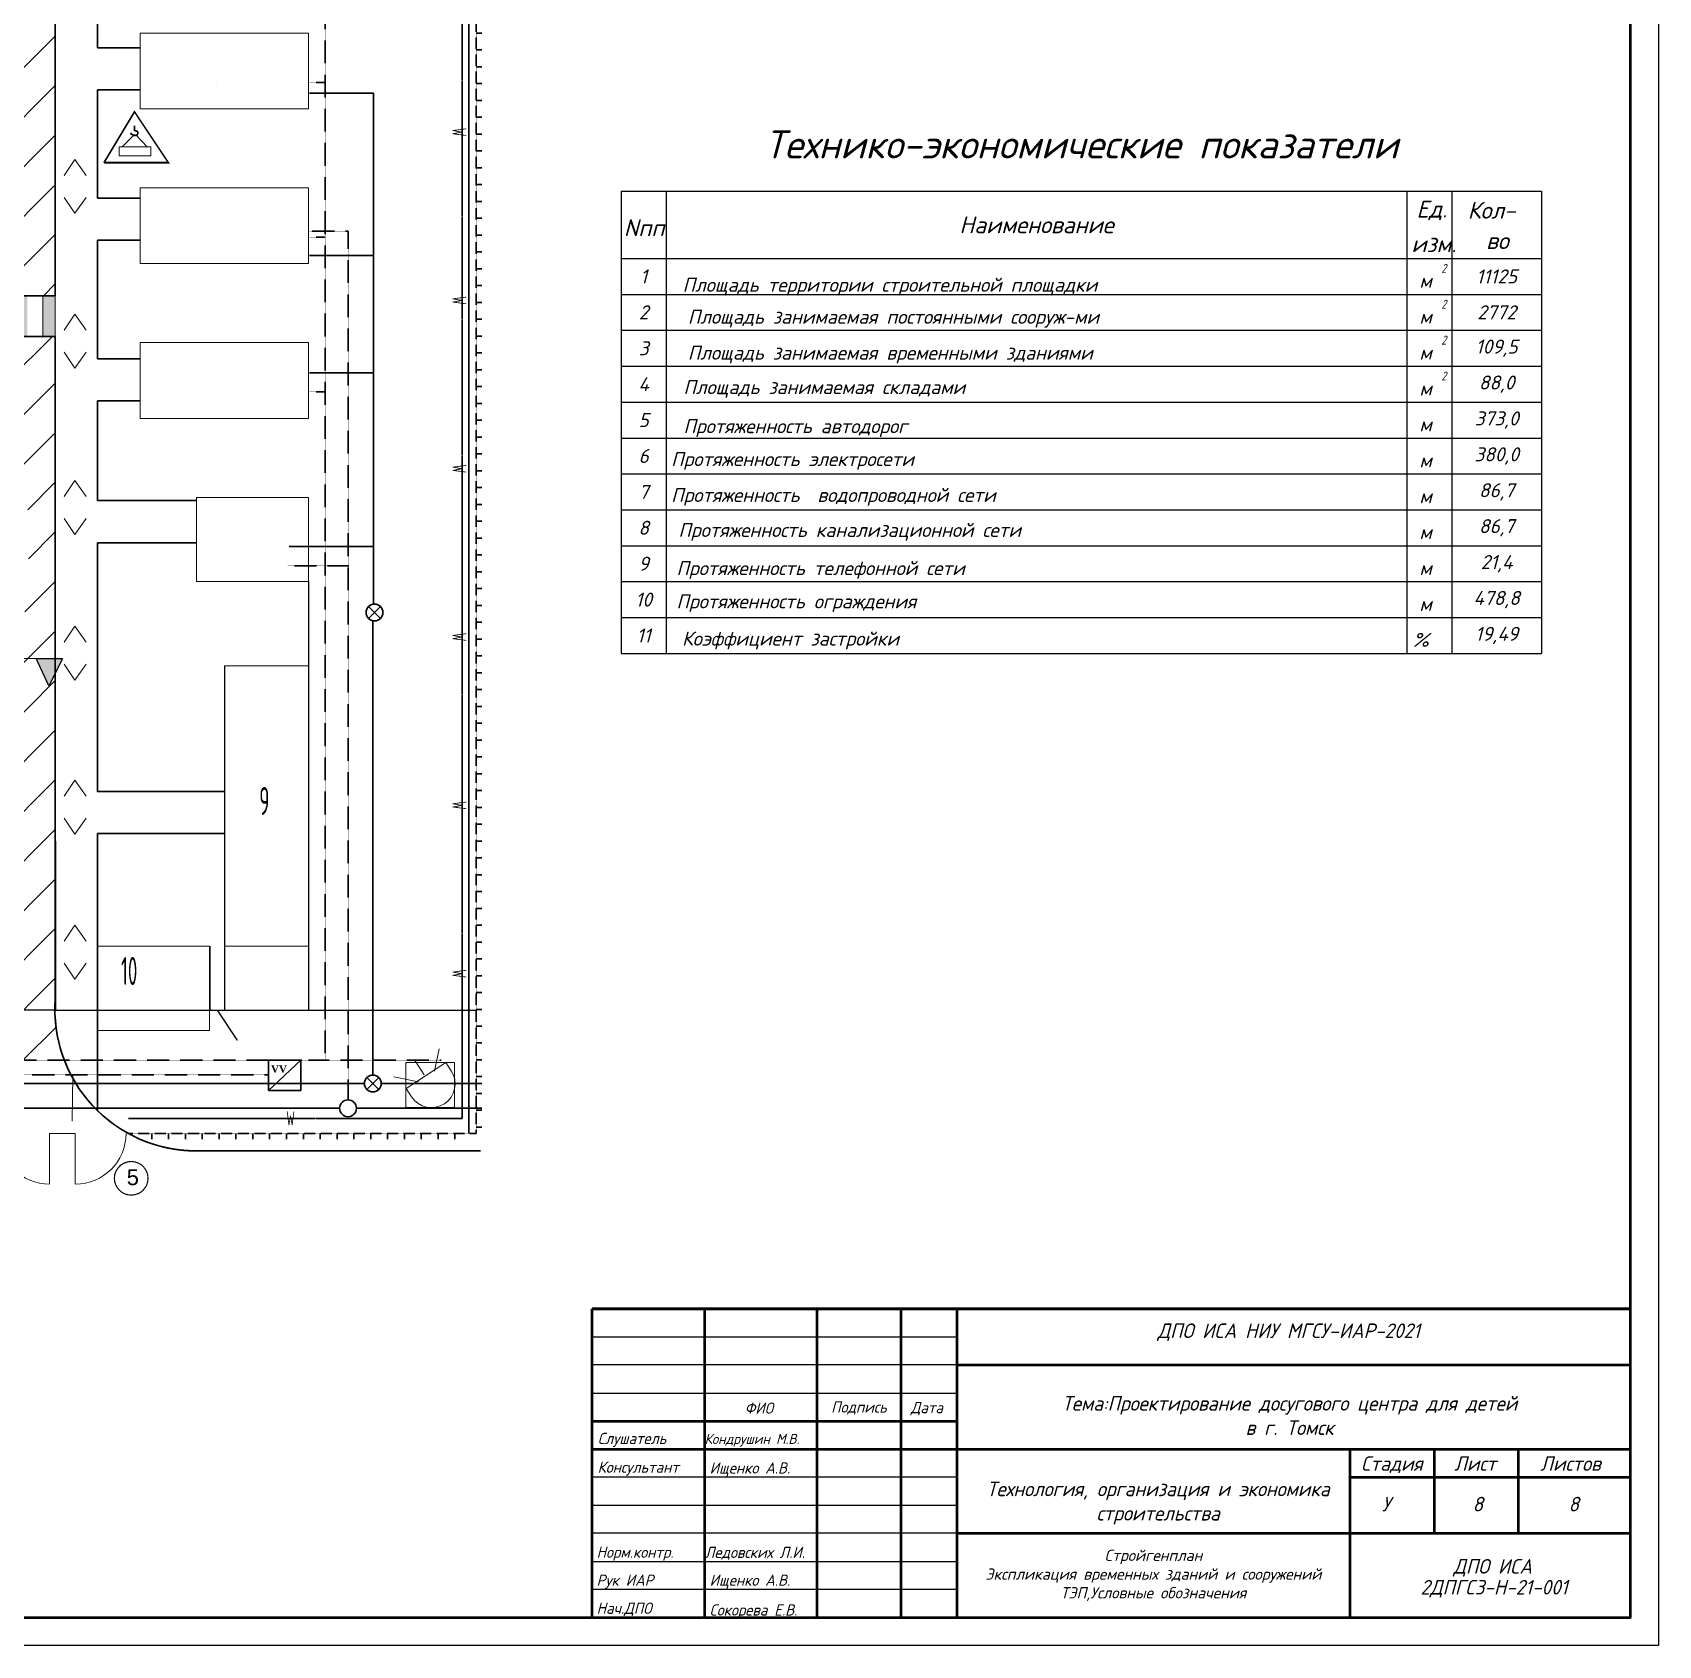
# Model space of a CAD drawing. Header units: millimetres. Extents: x -152693 to 518302, y -31658 to 793547.
# Drawn here: x 299728 to 328701, y 55204 to 83954 of the extents above; entities that cross this region are included whole.
import ezdxf

# ---------------------------------------------------------------- set-up
doc = ezdxf.new("R2010")
doc.units = ezdxf.units.MM
for name, pattern in [('ACAD_ISO02W100', [15, 12, -3]), ('K5LT_BASIC', [0]), ('K5LT_CHAIN_LINE_WITH_2_POINTS', [12, 4, -2, 1, -2, 1, -2]), ('K5LT_DASHED', [6, 4, -2]), ('K5LT_DASHED_REINFORCED', [6, 4, -2]), ('K5LT_REINFORCED', [0]), ('K5LT_THIN', [0]), ('PS-HIDDEN1', [4, 3, -1])]:
    doc.linetypes.add(name, pattern=pattern)
doc.layers.get('Defpoints').update_dxf_attribs({"color": 2})
for name, color, linetype, lineweight in [('0.25', 4, 'Continuous', 25), ('Несущие линии', 1, 'Continuous', 50), ('Текстовый', 245, 'Continuous', 20)]:
    doc.layers.add(name, color=color, linetype=linetype, lineweight=lineweight)
for name, color, linetype in [('1WALLB', 212, 'Continuous'), ('alseko', 30, 'Continuous'), ('PDF _0', 7, 'Continuous'), ('PDF _Прожектора', 7, 'Continuous'), ('PDF _Текст', 7, 'Continuous'), ('Системный слой', 7, 'Continuous')]:
    doc.layers.add(name, color=color, linetype=linetype)
doc.layers.add('PDF _ОС забор', color=7, linetype='Continuous', true_color=0x151de9)
doc.styles.add('GOST-2.304_Type-B_italic', font='')
doc.styles.add('PDF Arial', font='arial.ttf')
doc.styles.add('PDF Times New Roman Bold', font='timesbd.ttf')
doc.styles.get("Standard").update_dxf_attribs({"font": 'arial.ttf'})
doc.styles.add('стиль4', font='isocpeui.ttf', dxfattribs={"height": 2.5})
doc.styles.get('GOST-2.304_Type-B_italic').set_extended_font_data('GOST Common', italic=True)
doc.dimstyles.new('Копия(3) ISO-25', dxfattribs={"dimtxt": 2, "dimasz": 2.5, "dimexe": 1.25, "dimexo": 0.3, "dimgap": 0.3, "dimtad": 1, "dimzin": 9, "dimtxsty": 'стиль4', "dimblk": 'OBLIQUE', "dimcen": 2.5, "dimdle": 1, "dimadec": 0, "dimazin": 0, "dimtfac": 1, "dimtmove": 0, "dimatfit": 3, "dimfxl": 1, "dimarcsym": 0})
picture_1 = doc.add_image_def('image2.png', size_in_pixel=(127, 137))

# ---------------------------------------------------------------- blocks, each defined once
blk = doc.blocks.new('_Oblique')
at = {"color": 0, "linetype": 'ByBlock', "lineweight": -2}
blk.add_line((-0.5, -0.5), (0.5, 0.5), dxfattribs=at)
blk = doc.blocks.new('*D298')
at = {"color": 0, "lineweight": -2, "transparency": 16777216}
for p, q in [((298379, 69540), (298379, 66526)), ((300135, 69540), (300135, 66526)), ((300136, 66528), (298378, 66528))]:
    blk.add_line(p, q, dxfattribs=at)
at = {"layer": 'Defpoints', "color": 0, "transparency": 16777216}
for p in [(298379, 69540), (300135, 69540), (298379, 66528)]:
    blk.add_point(p, dxfattribs=at)
at = {"color": 0, "lineweight": -2, "transparency": 16777216, "xscale": 2.5, "yscale": 2.5, "zscale": 2.5, "rotation": 180}
blk.add_blockref('_Oblique', (298379, 66528), dxfattribs=at)
at = {"color": 0, "lineweight": -2, "transparency": 16777216, "xscale": 2.5, "yscale": 2.5, "zscale": 2.5}
blk.add_blockref('_Oblique', (300135, 66528), dxfattribs=at)
at = {"color": 0, "lineweight": 9, "transparency": 16777216, "insert": (299257, 66529), "char_height": 2.5, "attachment_point": 5, "style": 'стиль4'}
blk.add_mtext('3.5', dxfattribs=at)
blk = doc.blocks.new('*U190')
at = {"layer": 'Системный слой', "insert": (-304, -125), "char_height": 422.87, "width": 608.87, "attachment_point": 7}
blk.add_mtext('{\\fGOST type A|b0|i0|c204|p2;\\H0.59119x;\\W0.67;\\C7;W}', dxfattribs=at)
blk = doc.blocks.new('*U191')
at = {"color": 0, "linetype": 'ByBlock', "lineweight": -2}
for p in [(0, 0), (3000, 0), (6000, 0), (9000, 0), (12000, 0), (15000, 0), (18000, 0), (21000, 0), (24000, 0), (27000, 0), (30000, 0), (33000, 0), (36000, 0), (39000, 0)]:
    blk.add_blockref('*U190', p, dxfattribs=at)
blk = doc.blocks.new('*U186')
at = {"layer": 'Системный слой', "insert": (-304, -125), "char_height": 422.87, "width": 608.87, "attachment_point": 7}
blk.add_mtext('{\\fGOST type A|b0|i0|c204|p2;\\H0.59119x;\\W0.67;\\C7;W}', dxfattribs=at)
blk = doc.blocks.new('*U187')
at = {"color": 0, "linetype": 'ByBlock', "lineweight": -2}
blk.add_blockref('*U186', (0, 0), dxfattribs=at)
blk = doc.blocks.new('*U188')
at = {"layer": 'Системный слой', "color": 150, "linetype": 'K5LT_THIN', "lineweight": 30}
blk.add_line((0, -50), (0, 50), dxfattribs=at)
blk = doc.blocks.new('*U189')
at = {"color": 0, "linetype": 'ByBlock', "lineweight": -2}
for p in [(0, 0), (300, 0), (600, 0), (900, 0), (1200, 0), (1500, 0), (1800, 0), (2100, 0), (2400, 0), (2700, 0), (3000, 0), (3300, 0), (3600, 0), (3900, 0), (4200, 0), (4500, 0), (4800, 0), (5100, 0), (5400, 0), (5700, 0), (6000, 0), (6300, 0), (6600, 0), (6900, 0), (7200, 0), (7500, 0), (7800, 0), (8100, 0), (8400, 0), (8700, 0), (9000, 0), (9300, 0), (9600, 0), (9900, 0), (10200, 0), (10500, 0), (10800, 0), (11100, 0), (11400, 0), (11700, 0), (12000, 0), (12300, 0), (12600, 0), (12900, 0), (13200, 0), (13500, 0), (13800, 0), (14100, 0), (14400, 0), (14700, 0), (15000, 0), (15300, 0), (15600, 0), (15900, 0), (16200, 0), (16500, 0), (16800, 0), (17100, 0), (17400, 0), (17700, 0), (18000, 0), (18300, 0), (18600, 0), (18900, 0), (19200, 0), (19500, 0), (19800, 0), (20100, 0), (20400, 0), (20700, 0), (21000, 0), (21300, 0), (21600, 0), (21900, 0), (22200, 0), (22500, 0), (22800, 0), (23100, 0), (23400, 0), (23700, 0), (24000, 0), (24300, 0), (24600, 0), (24900, 0), (25200, 0), (25500, 0), (25800, 0), (26100, 0), (26400, 0), (26700, 0), (27000, 0), (27300, 0), (27600, 0), (27900, 0), (28200, 0), (28500, 0), (28800, 0), (29100, 0), (29400, 0), (29700, 0), (30000, 0), (30300, 0), (30600, 0), (30900, 0), (31200, 0), (31500, 0), (31800, 0), (32100, 0), (32400, 0), (32700, 0), (33000, 0), (33300, 0), (33600, 0), (33900, 0), (34200, 0), (34500, 0), (34800, 0), (35100, 0), (35400, 0), (35700, 0), (36000, 0), (36300, 0), (36600, 0), (36900, 0), (37200, 0), (37500, 0), (37800, 0), (38100, 0), (38400, 0), (38700, 0), (39000, 0), (39300, 0), (39600, 0), (39900, 0), (40200, 0), (40500, 0), (40800, 0), (41100, 0), (41400, 0), (41700, 0), (42000, 0), (42300, 0), (42600, 0), (42900, 0), (43200, 0), (43500, 0), (43800, 0), (44100, 0)]:
    blk.add_blockref('*U188', p, dxfattribs=at)
blk = doc.blocks.new('*U195')
at = {"layer": 'Системный слой', "color": 150, "linetype": 'K5LT_THIN', "lineweight": 30}
blk.add_line((0, -50), (0, 50), dxfattribs=at)
blk = doc.blocks.new('*U196')
at = {"color": 0, "linetype": 'ByBlock', "lineweight": -2}
for p in [(0, 0), (300, 0), (600, 0), (900, 0), (1200, 0), (1500, 0), (1800, 0), (2100, 0), (2400, 0), (2700, 0), (3000, 0), (3300, 0), (3600, 0), (3900, 0), (4200, 0), (4500, 0), (4800, 0), (5100, 0), (5400, 0)]:
    blk.add_blockref('*U195', p, dxfattribs=at)
blk = doc.blocks.new('*D288')
at = {"color": 0, "lineweight": -2, "transparency": 16777216}
for p, q in [((300885, 67668), (300885, 66526)), ((300134, 66528), (300886, 66528)), ((300135, 66528), (300135, 66529))]:
    blk.add_line(p, q, dxfattribs=at)
at = {"layer": 'Defpoints', "color": 0, "transparency": 16777216}
for p in [(300885, 67668), (300135, 66528), (300885, 66528)]:
    blk.add_point(p, dxfattribs=at)
at = {"color": 0, "lineweight": -2, "transparency": 16777216, "xscale": 2.5, "yscale": 2.5, "zscale": 2.5, "rotation": 180}
blk.add_blockref('_Oblique', (300135, 66528), dxfattribs=at)
at = {"color": 0, "lineweight": -2, "transparency": 16777216, "xscale": 2.5, "yscale": 2.5, "zscale": 2.5}
blk.add_blockref('_Oblique', (300885, 66528), dxfattribs=at)
at = {"color": 0, "lineweight": 9, "transparency": 16777216, "insert": (300510, 66529), "char_height": 2.5, "attachment_point": 5, "style": 'стиль4'}
blk.add_mtext('150', dxfattribs=at)
blk = doc.blocks.new('*D289')
at = {"color": 0, "lineweight": -2, "transparency": 16777216}
for p, q in [((303148, 72668), (303148, 66526)), ((302885, 67668), (302885, 66526)), ((302884, 66528), (303149, 66528)), ((303016, 66528), (303371, 65997)), ((303371, 65997), (303378, 65997))]:
    blk.add_line(p, q, dxfattribs=at)
at = {"layer": 'Defpoints', "color": 0, "transparency": 16777216}
for p in [(303148, 72668), (302885, 67668), (303148, 66528)]:
    blk.add_point(p, dxfattribs=at)
at = {"color": 0, "lineweight": -2, "transparency": 16777216, "xscale": 2.5, "yscale": 2.5, "zscale": 2.5, "rotation": 180}
blk.add_blockref('_Oblique', (302885, 66528), dxfattribs=at)
at = {"color": 0, "lineweight": -2, "transparency": 16777216, "xscale": 2.5, "yscale": 2.5, "zscale": 2.5}
blk.add_blockref('_Oblique', (303148, 66528), dxfattribs=at)
at = {"color": 0, "lineweight": 9, "transparency": 16777216, "insert": (303374, 65999), "char_height": 2.5, "attachment_point": 5, "style": 'стиль4'}
blk.add_mtext('52,7', dxfattribs=at)
blk = doc.blocks.new('*D302')
at = {"color": 0, "lineweight": -2, "transparency": 16777216}
for p, q in [((304648, 74168), (304648, 66526)), ((303148, 67668), (303148, 66526)), ((303147, 66528), (304649, 66528))]:
    blk.add_line(p, q, dxfattribs=at)
at = {"layer": 'Defpoints', "color": 0, "transparency": 16777216}
for p in [(304648, 74168), (303148, 67668), (304648, 66528)]:
    blk.add_point(p, dxfattribs=at)
at = {"color": 0, "lineweight": -2, "transparency": 16777216, "xscale": 2.5, "yscale": 2.5, "zscale": 2.5, "rotation": 180}
blk.add_blockref('_Oblique', (303148, 66528), dxfattribs=at)
at = {"color": 0, "lineweight": -2, "transparency": 16777216, "xscale": 2.5, "yscale": 2.5, "zscale": 2.5}
blk.add_blockref('_Oblique', (304648, 66528), dxfattribs=at)
at = {"color": 0, "lineweight": 9, "transparency": 16777216, "insert": (303898, 66529), "char_height": 2.5, "attachment_point": 5, "style": 'стиль4'}
blk.add_mtext('300', dxfattribs=at)
blk = doc.blocks.new('*D303')
at = {"color": 0, "lineweight": -2, "transparency": 16777216}
for p, q in [((304648, 74168), (304648, 66526)), ((304647, 66528), (307636, 66528)), ((307635, 66543), (307635, 66526))]:
    blk.add_line(p, q, dxfattribs=at)
at = {"layer": 'Defpoints', "color": 0, "transparency": 16777216}
for p in [(304648, 74168), (307635, 66543), (307635, 66528)]:
    blk.add_point(p, dxfattribs=at)
at = {"color": 0, "lineweight": -2, "transparency": 16777216, "xscale": 2.5, "yscale": 2.5, "zscale": 2.5, "rotation": 180}
blk.add_blockref('_Oblique', (304648, 66528), dxfattribs=at)
at = {"color": 0, "lineweight": -2, "transparency": 16777216, "xscale": 2.5, "yscale": 2.5, "zscale": 2.5}
blk.add_blockref('_Oblique', (307635, 66528), dxfattribs=at)
at = {"color": 0, "lineweight": 9, "transparency": 16777216, "insert": (306141, 66529), "char_height": 2.5, "attachment_point": 5, "style": 'стиль4'}
blk.add_mtext('597,3', dxfattribs=at)
blk = doc.blocks.new('*D295')
at = {"color": 0, "lineweight": -2, "transparency": 16777216}
for p, q in [((302885, 67668), (302885, 66526)), ((300884, 66528), (302886, 66528)), ((300885, 66528), (300885, 66529))]:
    blk.add_line(p, q, dxfattribs=at)
at = {"layer": 'Defpoints', "color": 0, "transparency": 16777216}
for p in [(302885, 67668), (300885, 66528), (302885, 66528)]:
    blk.add_point(p, dxfattribs=at)
at = {"color": 0, "lineweight": -2, "transparency": 16777216, "xscale": 2.5, "yscale": 2.5, "zscale": 2.5, "rotation": 180}
blk.add_blockref('_Oblique', (300885, 66528), dxfattribs=at)
at = {"color": 0, "lineweight": -2, "transparency": 16777216, "xscale": 2.5, "yscale": 2.5, "zscale": 2.5}
blk.add_blockref('_Oblique', (302885, 66528), dxfattribs=at)
at = {"color": 0, "lineweight": 9, "transparency": 16777216, "insert": (301885, 66529), "char_height": 2.5, "attachment_point": 5, "style": 'стиль4'}
blk.add_mtext('400', dxfattribs=at)

msp = doc.modelspace()

# ---------------------------------------------------------------- hatches: boundary and pattern name
at = {"lineweight": 20, "ltscale": 100}
h = msp.add_hatch(dxfattribs=at)
h.set_pattern_fill('ANSI31', color=254, scale=5000)
h.set_pattern_definition([(45, (-77411.33, 800593.8), (-441.94174, 441.94174), [])])
h.paths.add_polyline_path([(253895.88337, 106989.15004), (253506.44777, 107668.20567), (254041.77596, 107702.08709), (253739.12276, 107262.49221), (253895.88337, 106989.15004, -0.0475109513), (256267.89441, 107951.00191), (252358.08394, 107951.00191, 0.4142142362), (249850.61402, 105443.52621), (249850.61402, 103764.46608, -0.0967050735)])
h.paths.add_polyline_path([(298379.32802, 104189.79702), (298379.32802, 103492.82013), (298436.57655, 103567.57218), (298674.5823, 103086.86698), (298379.32802, 103148.69593), (298379.32802, 102317.96967, -0.0808472634), (300134.55696, 98164.22426), (300134.55696, 105443.53775, 0.4142128885), (297627.08704, 107951.00191), (291528.85574, 107951.00191, -0.0383320613), (293469.95321, 107029.22892), (293859.42176, 107708.34201), (294159.00979, 107263.40243), (293626.74677, 107302.62855), (293469.95321, 107029.22892, -0.0273344755), (294757.11523, 106195.77296), (296373.35046, 106195.77296, -0.414213799)])
h.paths.add_polyline_path([(298379.32802, 80197.98716, -0.0214475873), (298798.37025, 79276.71081), (299463.20165, 79668.65582), (299493.71093, 79263.69407), (300134.55696, 79263.69407), (300134.55696, 91533.70682, -0.0808472634), (298379.32802, 87379.9614)])
h.paths.add_polyline_path([(299387.80236, 85262.92615), (299304.29424, 85199.49519), (299387.80236, 85833.80471), (299471.31047, 85199.49519)], flags=16)
h.paths.add_polyline_path([(299477.31367, 72798.42986), (300134.55696, 72790.34711), (300134.55696, 78535.81035), (299069.29493, 78535.81035, -0.1236969984)])
h.paths.add_polyline_path([(300134.55696, 72541.48634), (300017.29192, 72310.51624), (299792.45897, 72794.55422), (299477.31367, 72798.42986, -0.0737886965), (298379.32802, 69512.22143), (298379.32802, 66527.61504, -0.0912526252), (298215.04288, 65634.91151), (300295.53812, 65634.91151, -0.1110019233), (300134.55696, 66728.19633)])
h.paths.add_polyline_path([(299253.84685, 66526.25718), (299259.74079, 66526.25718), (299259.74079, 66532.25718), (299253.84685, 66532.25718)], flags=24)
h = msp.add_hatch(color=254, dxfattribs=at)
h.dxf.hatch_style = 1
h.paths.add_polyline_path([(299911.69736, 78535.81035), (300134.55696, 78535.81035), (300134.55696, 79263.69407), (299911.69736, 79263.69407)])
h.paths.add_polyline_path([(299638.12963, 79263.69407), (299493.71093, 79263.69407), (299503.49907, 79133.77233), (299393.66417, 79207.46635), (299393.66417, 78535.81035), (299638.12963, 78535.81035)])
h.paths.add_polyline_path([(299069.29493, 79263.69407), (298805.7837, 79263.69407), (298805.7837, 79258.3184, -0.0162941533), (299069.29493, 78535.81035)])
h.paths.add_polyline_path([(298805.7837, 78535.81035), (299069.29493, 78535.81035, 0.0162941533), (298805.7837, 79258.3184)], flags=17)
h.paths.add_polyline_path([(298578.78005, 79263.69407), (298379.32802, 79263.69407), (298379.32802, 78535.81035), (298578.78005, 78535.81035)])
at = {"layer": '1WALLB', "linetype": 'PS-HIDDEN1', "ltscale": 750}
h = msp.add_hatch(color=1, dxfattribs=at)
h.paths.add_polyline_path([(299995.41266, 72357.61963), (300017.29192, 72310.51624), (300260.12123, 72788.80293), (300000.75456, 72791.99261)])
h.paths.add_polyline_path([(299995.41266, 72357.61963), (300000.75456, 72791.99261), (299792.45897, 72794.55422)])

# ---------------------------------------------------------------- linework, layer by layer
at = {"lineweight": 53}
msp.add_line((309701.31998, 61204.16935), (328201.31998, 61204.16935), dxfattribs=at)
at = {"lineweight": 25}
msp.add_lwpolyline([(244601.31998, 114604.16935), (328701.31998, 114604.16935), (328701.31998, 55204.16935), (244601.31998, 55204.16935)], close=True, dxfattribs=at)
at = {"color": 18, "lineweight": 20, "ltscale": 100, "true_color": 0x000000}
for points in [[(304648.00283, 83943.05204), (301648.00283, 83943.05204), (301648.00283, 82593.05204), (304648.00283, 82593.05204), (304648.00283, 83943.05204)], [(304648.00283, 81184.83512), (301648.00283, 81184.83512), (301648.00283, 79834.83512), (304648.00283, 79834.83512), (304648.00283, 81184.83512)], [(304648.00283, 78426.6182), (301648.00283, 78426.6182), (301648.00283, 77076.6182), (304648.00283, 77076.6182), (304648.00283, 78426.6182)], [(304648.00283, 75668.40128), (302648.00283, 75668.40128), (302648.00283, 74168.40128), (304648.00283, 74168.40128), (304648.00283, 75668.40128)], [(304648.00283, 72668.40128), (303148.00283, 72668.40128), (303148.00283, 67668.40128), (304648.00283, 67668.40128), (304648.00283, 72668.40128)], [(302884.55696, 67668.40128), (300884.55696, 67668.40128), (300884.55696, 66168.40128), (302884.55696, 66168.40128), (302884.55696, 67668.40128)]]:
    msp.add_lwpolyline(points, dxfattribs=at)
at = {"color": 254, "lineweight": 20, "ltscale": 100}
for points in [[(300291.39066, 81407.75369), (300484.59879, 81691.691), (300685.58247, 81407.75369)], [(300291.39066, 81016.10529), (300484.59879, 80732.16798), (300685.58247, 81016.10529)], [(299911.69736, 78535.81035), (299911.69736, 79263.69407)], [(300134.55696, 78535.81035), (300134.55696, 79263.69407)], [(300291.39066, 78648.97531), (300484.59879, 78932.91262), (300685.58247, 78648.97531)], [(300291.39066, 78257.32691), (300484.59879, 77973.38961), (300685.58247, 78257.32691)], [(300291.39066, 75683.56969), (300484.59879, 75967.507), (300685.58247, 75683.56969)], [(300291.39066, 75291.92129), (300484.59879, 75007.98398), (300685.58247, 75291.92129)], [(300291.39066, 73086.40586), (300484.59879, 73370.34317), (300685.58247, 73086.40586)], [(300291.39066, 72694.75746), (300484.59879, 72410.82015), (300685.58247, 72694.75746)], [(300291.39066, 70342.29005), (300484.59879, 70626.22736), (300685.58247, 70342.29005)], [(300291.39066, 69950.64165), (300484.59879, 69666.70434), (300685.58247, 69950.64165)], [(300291.39066, 67757.03612), (300484.59879, 68040.97343), (300685.58247, 67757.03612)], [(300291.39066, 67365.38772), (300484.59879, 67081.45042), (300685.58247, 67365.38772)], [(300032.72887, 63425.62386), (300032.72887, 64329.37315)], [(300032.72887, 64329.37315), (300490.06547, 64329.37315), (300490.06547, 63425.62386)]]:
    msp.add_lwpolyline(points, dxfattribs=at)
for centre, start, end in [((300032.72887, 64329.37315), 180, 270), ((300490.06547, 64329.37315), 270, 0)]:
    msp.add_arc(centre, 903.7493, start, end, dxfattribs=at)
at = {"layer": '0.25', "color": 7}
for p, q in [((309701.31998, 60704.16935), (316201.31998, 60704.16935)), ((316201.31998, 60204.16935), (309701.31998, 60204.16935)), ((309701.31998, 59704.16935), (316201.31998, 59704.16935)), ((316201.31998, 58204.16935), (309701.31998, 58204.16935)), ((309701.31998, 57704.16935), (316201.31998, 57704.16935)), ((316201.31998, 57204.16935), (309701.31998, 57204.16935)), ((309701.31998, 56704.16935), (316201.31998, 56704.16935)), ((316201.31998, 56204.16935), (309701.31998, 56204.16935))]:
    msp.add_line(p, q, dxfattribs=at)
at = {"layer": '1WALLB', "color": 1, "linetype": 'PS-HIDDEN1', "ltscale": 750}
msp.add_lwpolyline([(300260.12123, 72788.80293), (300017.29192, 72310.51624), (299792.45897, 72794.55422), (300260.12123, 72788.80293), (299477.31367, 72798.42986)], dxfattribs=at)
at = {"layer": 'alseko', "color": 7, "lineweight": 50}
for p, q in [((309701.31998, 61204.16935), (328201.31998, 61204.16935)), ((309701.31998, 55704.16935), (309701.31998, 61204.16935)), ((309701.31998, 61204.16935), (328201.31998, 61204.16935)), ((311701.31998, 61204.16935), (311701.31998, 55704.16935)), ((313701.31998, 61204.16935), (313701.31998, 55704.16935)), ((315201.31998, 61204.16935), (315201.31998, 55704.16935)), ((316201.31998, 61204.16935), (316201.31998, 55704.16935)), ((316201.31998, 60204.16935), (328201.31998, 60204.16935)), ((309701.31998, 59204.16935), (316201.31998, 59204.16935)), ((309701.31998, 58704.16935), (328201.31998, 58704.16935)), ((323201.31998, 58704.16935), (323201.31998, 55704.16935)), ((324701.31998, 58704.16935), (324701.31998, 57204.16935)), ((326201.31998, 58704.16935), (326201.31998, 57204.16935)), ((323201.31998, 58204.16935), (328201.31998, 58204.16935)), ((316201.31998, 57204.16935), (328201.31998, 57204.16935))]:
    msp.add_line(p, q, dxfattribs=at)
at = {"layer": 'PDF _0', "lineweight": 0}
msp.add_lwpolyline([(301001.52525, 81634.90791, 30.5957, 30.5957, 0), (301545.52743, 82540.87263, 27.18647, 27.18647, 0), (302148.79833, 81634.90791, 33.86784, 33.86784, 0), (300999.40851, 81634.90791, 0, 0, 0)], format="xyseb", dxfattribs=at)
for points in [[(301545.52743, 82540.87263), (300999.40851, 81634.90791), (302150.91507, 81634.90791)], [(301270.35123, 81757.67883), (301837.63755, 81757.67883), (301837.63755, 81918.55107), (301270.35123, 81918.55107)]]:
    msp.add_lwpolyline(points, close=True, dxfattribs=at)
at = {"layer": 'PDF _0', "lineweight": 0, "const_width": 29.63436}
msp.add_lwpolyline([(301547.64417, 82295.33079), (301547.64417, 82208.54445), (301600.56267, 82189.49379), (301604.79615, 82157.74269), (301589.97897, 82123.87485), (301541.29395, 82119.64137), (301488.37545, 82142.92551), (301488.37545, 82168.32639)], dxfattribs=at)
at = {"layer": 'PDF _0', "lineweight": 0}
for points in [[(301545.52743, 82138.69203), (301325.38647, 81918.55107)], [(301566.69483, 82130.22507), (301769.90187, 81918.55107)]]:
    msp.add_lwpolyline(points, dxfattribs=at)
at = {"layer": 'PDF _0', "color": 1, "lineweight": 0}
msp.add_lwpolyline([(301487.40288, 63832.01855, 21.52904, 21.52904, 0), (301421.78394, 63823.55159, 21.52904, 21.52904, 0), (301356.165, 63800.26745, 21.52904, 21.52904, 0), (301299.01302, 63766.39961, 21.52904, 21.52904, 0), (301252.44474, 63717.71459, 21.52904, 21.52904, 0), (301216.46016, 63660.56261, 21.52904, 21.52904, 0), (301193.17602, 63599.17715, 21.52904, 21.52904, 0), (301186.8258, 63529.32473, 21.00394, 21.00394, 0), (301193.17602, 63463.70579, 21.00394, 21.00394, 0), (301216.46016, 63402.32033, 21.00394, 21.00394, 0), (301252.44474, 63345.16835, 21.00394, 21.00394, 0), (301299.01302, 63296.48333, 21.00394, 21.00394, 0), (301356.165, 63260.49875, 21.00394, 21.00394, 0), (301421.78394, 63239.33135, 21.00394, 21.00394, 0), (301487.40288, 63230.86439, 21.52904, 21.52904, 0), (301553.02182, 63239.33135, 21.52904, 21.52904, 0), (301618.64076, 63260.49875, 21.52904, 21.52904, 0), (301675.79274, 63296.48333, 21.52904, 21.52904, 0), (301720.24428, 63345.16835, 21.52904, 21.52904, 0), (301758.3456, 63402.32033, 21.52904, 21.52904, 0), (301779.513, 63463.70579, 21.52904, 21.52904, 0), (301785.86322, 63529.32473, 20.80485, 20.80485, 0), (301779.513, 63599.17715, 20.80485, 20.80485, 0), (301758.3456, 63660.56261, 20.80485, 20.80485, 0), (301720.24428, 63717.71459, 20.80485, 20.80485, 0), (301675.79274, 63766.39961, 20.80485, 20.80485, 0), (301618.64076, 63800.26745, 20.80485, 20.80485, 0), (301553.02182, 63823.55159, 20.80485, 20.80485, 0)], format="xyseb", close=True, dxfattribs=at)
at = {"layer": 'PDF _ОС забор', "lineweight": 0}
msp.add_lwpolyline([(300435.51792, 64550.55646), (300444.58644, 65363.34506)], dxfattribs=at)
at = {"layer": 'PDF _Прожектора', "lineweight": 0}
for points in [[(306974.32515, 65837.46053), (306893.88903, 65443.74689)], [(306546.74367, 65625.78653), (306707.61591, 65376.01121)], [(306165.73047, 65337.90989), (306606.01239, 65253.24029)]]:
    msp.add_lwpolyline(points, dxfattribs=at)
msp.add_lwpolyline([(306479.00799, 64982.29757), (306385.87143, 65130.46937), (307092.86259, 65596.15217), (307190.23263, 65447.98037, -0.9986033526)], format="xyb", close=True, dxfattribs=at)
at = {"layer": 'Несущие линии', "color": 7}
msp.add_lwpolyline([(246601.31998, 55704.16935), (328201.31998, 55704.16935), (328201.31998, 114104.16935), (246601.31998, 114104.16935)], close=True, dxfattribs=at)
at = {"layer": 'Системный слой', "color": 150, "lineweight": 30, "ltscale": 0.5}
msp.add_line((307505.7034, 64329.37315), (307505.7034, 108952.39466), dxfattribs=at)
at = {"layer": 'Системный слой', "color": 150, "linetype": 'K5LT_DASHED', "lineweight": 30, "ltscale": 0.5}
for p, q in [((307634.55696, 64329.37315), (307634.55696, 108952.39466)), ((301437.6023, 64329.37315), (307634.55696, 64329.37315))]:
    msp.add_line(p, q, dxfattribs=at)
at = {"layer": 'Системный слой', "color": 150, "linetype": 'ACAD_ISO02W100', "lineweight": 30, "ltscale": 2}
for p, q in [((307383.90678, 64597.85305), (307383.90678, 108682.30171)), ((301437.6023, 64597.85305), (307383.90678, 64597.85305))]:
    msp.add_line(p, q, dxfattribs=at)
at = {"layer": 'Системный слой', "color": 18, "linetype": 'K5LT_REINFORCED', "lineweight": 30, "true_color": 0x000000}
for p, q in [((300134.55696, 79263.69407), (300134.55696, 105443.53198)), ((300884.55696, 83680.41423), (300884.55696, 85657.89727)), ((300884.55696, 83680.41423), (301648.00283, 83680.41423)), ((300884.55696, 81002.07217), (300884.55696, 82930.41423)), ((300884.55696, 82930.41423), (301648.00283, 82930.41423)), ((300884.55696, 81002.07217), (301648.00283, 81002.07217)), ((300884.55696, 78136.59078), (300884.55696, 80252.07217)), ((300884.55696, 80252.07217), (301648.00283, 80252.07217)), ((300134.55696, 66728.19633), (300134.55696, 78535.81035)), ((300884.55696, 78136.59078), (301648.00283, 78136.59078)), ((300884.55696, 75610.95583), (300884.55696, 77386.59078)), ((300884.55696, 77386.59078), (301648.00283, 77386.59078)), ((300884.55696, 75610.95583), (302648.00283, 75610.95583)), ((300884.55696, 70427.5045), (300884.55696, 74860.95583)), ((300884.55696, 74860.95583), (302648.00283, 74860.95583)), ((300884.55696, 70427.5045), (303148.00283, 70427.5045)), ((300884.55696, 64739.16656), (300884.55696, 69677.5045)), ((300884.55696, 69677.5045), (303148.00283, 69677.5045))]:
    msp.add_line(p, q, dxfattribs=at)
at = {"layer": 'Системный слой', "color": 5, "linetype": 'K5LT_DASHED_REINFORCED', "lineweight": 30}
for p, q in [((304944.68289, 65634.91151), (304944.68289, 91340.08832)), ((304661.4487, 83065.43756), (304944.68289, 83065.43756)), ((304661.4487, 80307.22064), (304944.68289, 80307.22064)), ((304661.4487, 77549.00373), (304944.68289, 77549.00373)), ((304648.00283, 65634.91151), (296429.53459, 65634.91151)), ((307007.04102, 65634.91151), (304648.00283, 65634.91151)), ((295358.76531, 65378.34376), (303933.96866, 65378.34376))]:
    msp.add_line(p, q, dxfattribs=at)
at = {"layer": 'Системный слой', "color": 150, "linetype": 'K5LT_THIN', "lineweight": 30}
for p, q in [((305806.36201, 82870.74064), (304661.4487, 82870.74064)), ((305806.36201, 73765.0831), (305806.36201, 82870.74064)), ((305806.36201, 79977.63038), (304661.4487, 79977.63038)), ((305806.36201, 77889.2435), (304661.4487, 77889.2435)), ((304302.42811, 74790.78681), (305806.36201, 74790.78681)), ((305928.32747, 73509.06111), (305715.5616, 73721.82699)), ((305715.5616, 73509.06111), (305928.32747, 73721.82699)), ((305792.91614, 65371.88506), (305792.91614, 73467.82288)), ((303933.96866, 65098.26003), (304507.9852, 65634.91151)), ((298126.12787, 65221.43687), (305643.27709, 65221.43687)), ((305686.5332, 65115.05393), (305899.29908, 65327.81981)), ((305899.29908, 65115.05393), (305686.5332, 65327.81981)), ((305942.55519, 65221.43687), (307736.92564, 65221.43687)), ((305199.67989, 64779.06806), (297029.96012, 64779.06806)), ((307736.92564, 64779.06806), (305500.57628, 64779.06806))]:
    msp.add_line(p, q, dxfattribs=at)
at = {"layer": 'Системный слой', "color": 7, "linetype": 'K5LT_BASIC', "lineweight": 25}
for p, q in [((310218.05382, 81126.36917), (326618.05382, 81126.36917)), ((310218.05382, 81126.36917), (310218.05382, 72886.36917)), ((311018.05382, 81126.36917), (311018.05382, 79926.36917)), ((324218.05382, 81126.36917), (324218.05382, 79926.36917)), ((325018.05382, 81126.36917), (325018.05382, 79926.36917)), ((326618.05382, 81126.36917), (326618.05382, 72886.36917)), ((310218.05382, 79926.36917), (326618.05382, 79926.36917)), ((324218.05382, 79926.36917), (324218.05382, 79286.36917)), ((325018.05382, 79926.36917), (325018.05382, 79286.36917)), ((324218.05382, 79286.36917), (324218.05382, 78646.36917)), ((325018.05382, 79286.36917), (325018.05382, 78646.36917)), ((324218.05382, 78646.36917), (324218.05382, 78006.36917)), ((325018.05382, 78646.36917), (325018.05382, 78006.36917)), ((324218.05382, 78006.36917), (324218.05382, 77366.36917)), ((325018.05382, 78006.36917), (325018.05382, 77366.36917)), ((324218.05382, 77366.36917), (324218.05382, 76726.36917)), ((325018.05382, 77366.36917), (325018.05382, 76726.36917)), ((324218.05382, 76726.36917), (324218.05382, 76086.36917)), ((325018.05382, 76726.36917), (325018.05382, 76086.36917)), ((324218.05382, 76086.36917), (324218.05382, 75446.36917)), ((325018.05382, 76086.36917), (325018.05382, 75446.36917)), ((324218.05382, 75446.36917), (324218.05382, 74806.36917)), ((325018.05382, 75446.36917), (325018.05382, 74806.36917)), ((324218.05382, 74806.36917), (324218.05382, 74166.36917)), ((325018.05382, 74806.36917), (325018.05382, 74166.36917)), ((324218.05382, 74166.36917), (324218.05382, 73526.36917)), ((325018.05382, 74166.36917), (325018.05382, 73526.36917)), ((324218.05382, 73526.36917), (324218.05382, 72886.36917)), ((325018.05382, 73526.36917), (325018.05382, 72886.36917)), ((310218.05382, 72886.36917), (326618.05382, 72886.36917))]:
    msp.add_line(p, q, dxfattribs=at)
at = {"layer": 'Системный слой', "color": 7, "linetype": 'K5LT_CHAIN_LINE_WITH_2_POINTS', "lineweight": 30}
for p, q in [((305350.12808, 80411.36057), (304661.4487, 80411.36057)), ((305350.12808, 64929.51625), (305350.12808, 80411.36057)), ((304275.34653, 74449.00391), (305363.57395, 74449.00391))]:
    msp.add_line(p, q, dxfattribs=at)
at = {"layer": 'Системный слой', "lineweight": 25}
for p, q in [((311018.05382, 79926.36917), (311018.05382, 79286.36917)), ((311018.05382, 79286.36917), (311018.05382, 78646.36917)), ((311018.05382, 78646.36917), (311018.05382, 78006.36917)), ((311018.05382, 78006.36917), (311018.05382, 77366.36917)), ((311018.05382, 77366.36917), (311018.05382, 76726.36917)), ((311018.05382, 76726.36917), (311018.05382, 76086.36917)), ((311018.05382, 76086.36917), (311018.05382, 75446.36917)), ((311018.05382, 75446.36917), (311018.05382, 74806.36917)), ((311018.05382, 74806.36917), (311018.05382, 74166.36917)), ((311018.05382, 74166.36917), (311018.05382, 73526.36917)), ((311018.05382, 73526.36917), (311018.05382, 72886.36917))]:
    msp.add_line(p, q, dxfattribs=at)
at = {"layer": 'Системный слой', "color": 150, "linetype": 'K5LT_THIN', "lineweight": 25}
for p, q in [((310218.05382, 79286.36917), (326618.05382, 79286.36917)), ((310218.05382, 78646.36917), (326618.05382, 78646.36917)), ((310218.05382, 78006.36917), (326618.05382, 78006.36917)), ((310218.05382, 77366.36917), (326618.05382, 77366.36917)), ((310218.05382, 76726.36917), (326618.05382, 76726.36917)), ((310218.05382, 76086.36917), (326618.05382, 76086.36917)), ((310218.05382, 75446.36917), (326618.05382, 75446.36917)), ((310218.05382, 74806.36917), (326618.05382, 74806.36917)), ((310218.05382, 74166.36917), (326618.05382, 74166.36917)), ((310218.05382, 73526.36917), (326618.05382, 73526.36917))]:
    msp.add_line(p, q, dxfattribs=at)
at = {"layer": 'Системный слой', "color": 7, "linetype": 'K5LT_BASIC', "lineweight": 30}
msp.add_line((302642.02689, 64020.12881), (307708.22117, 64020.12881), dxfattribs=at)
msp.add_line((302642.02689, 64020.12881), (307708.22117, 64020.12881), dxfattribs=at)
at = {"layer": 'Системный слой', "color": 18, "linetype": 'K5LT_REINFORCED', "lineweight": 30, "true_color": 0x000000}
for points in [[(291589.4366, 79263.69407), (300134.55696, 79263.69407)], [(291589.4366, 78535.81035), (300134.55696, 78535.81035)]]:
    msp.add_lwpolyline(points, dxfattribs=at)
at = {"layer": 'Системный слой', "color": 150, "linetype": 'K5LT_THIN', "lineweight": 30}
msp.add_lwpolyline([(303933.96866, 65098.26003), (304507.9852, 65098.26003), (304507.9852, 65634.91151), (303933.96866, 65634.91151), (303933.96866, 65098.26003)], dxfattribs=at)
for centre in [(305821.94454, 73615.44405), (305792.91614, 65221.43687), (305350.12808, 64779.06806)]:
    msp.add_circle(centre, 150.4482, dxfattribs=at)
at = {"layer": 'Системный слой', "color": 150, "linetype": 'K5LT_DASHED', "lineweight": 30}
msp.add_arc((302647.0189, 66539.6505), 2519.52664, 175.708325418, 269.886478276, dxfattribs=at)
at = {"layer": 'Системный слой', "color": 18, "linetype": 'K5LT_REINFORCED', "lineweight": 30, "true_color": 0x000000}
msp.add_arc((302647.0189, 66539.6505), 2519.52664, 175.708325418, 269.886478276, dxfattribs=at)

# ---------------------------------------------------------------- block references
at = {"color": 254, "lineweight": 20, "extrusion": (0, 0, -1), "zscale": -1}
for name, p, rotation in [('*U189', (-307684.55696, 108543.11869), 270), ('*U191', (-307334.736, 67407.26645), 90.00000000000001)]:
    msp.add_blockref(name, p, dxfattribs=dict(at, rotation=rotation))
at = {"color": 254, "lineweight": 20}
for name, p in [('*U187', (304555.0098, 64599.47811)), ('*U196', (301853.82784, 64279.37315))]:
    msp.add_blockref(name, p, dxfattribs=at)

# ---------------------------------------------------------------- texts
at = {"lineweight": 30, "insert": (319701.31998, 56454.16935), "char_height": 200, "width": 7000, "attachment_point": 5, "style": 'стиль4'}
msp.add_mtext('Стройгенплан\\PЭкспликация временных зданий и сооружений\\PТЭП,Условные обозначения', dxfattribs=at)
at = {"layer": 'PDF _Текст', "lineweight": 20, "attachment_point": 7}
for s, insert, char_height, style in [('VV', (303978.68329, 65411.44823), 129.02887, 'PDF Times New Roman Bold'), ('5', (301406.96676, 63406.01222), 280.00997, 'PDF Arial')]:
    msp.add_mtext(s, dxfattribs=dict(at, insert=insert, char_height=char_height, style=style))
at = {"layer": 'Системный слой', "lineweight": 30, "char_height": 845.7460237, "attachment_point": 7}
for s, insert, width in [('\\H5.0;\\fGOST type A;\\C7;\\W0.96;5', (303004.06497, 83005.19999), 626.5568567), ('\\H5.0;\\fGOST type A;\\C7;\\W0.96;6', (303030.21069, 80253.30111), 716.064956), ('\\H5.0;\\fGOST type A;\\C7;\\W0.61;7', (302997.80374, 77484.80355), 451.0682562), ('\\H5.0;\\fGOST type A;\\C7;\\W0.61;8', (303518.64073, 74546.91281), 451.0682562), ('{\\fGOST type A|b0|i0|c204|p0;\\H0.59119x;\\W0.61;\\C7;9}', (303768.64073, 70006.57506), 451.0682562), ('{\\fGOST type A|b0|i0|c204|p0;\\H0.59119x;\\W0.61;\\C7;10}', (301304.86263, 66976.98607), 451.0682562)]:
    msp.add_mtext(s, dxfattribs=dict(at, insert=insert, width=width))
at = {"layer": 'Системный слой', "lineweight": 25, "style": 'стиль4'}
for s, insert, char_height, width, attachment_point in [('{\\C7;Технико-экономические показатели}', (318418.05382, 81959.67145), 500, 16400, 5), ('{\\C7;Ед.}', (324387.90072, 80609.13582), 300, 705.5555725, 7), ('{\\C7;Кол-}', (325300.51657, 80635.4753), 300, 705.5555725, 7), ('{\\C7;Nпп}', (310264.37614, 80323.70331), 300, 943.1404622, 7), ('{\\C7;Наименование}', (317618.05382, 80526.36917), 300, 13200, 5), ('{\\C7;изм.}', (324297.80429, 80038.2708), 300, 945.8127848, 7), ('{\\C7;во}', (325628.98482, 80093.97678), 300, 705.5555725, 7), ('{\\C7;1}', (310618.05382, 79606.36917), 250, 800, 5), ('{\\C7;11125}', (325818.05382, 79606.36917), 250, 1600, 5), ('{\\C7;  Площадь территории строительной площадки}', (310993.94312, 79265.25462), 250, 14236.828614, 7), ('{\\C7;м}', (324441.05381, 79403.70315), 250, 472.0000203, 7), ('{\\C7;2}', (310618.05382, 78966.36917), 250, 800, 5), ('{\\C7;  Площадь занимаемая постоянными сооруж-ми}', (311086.48201, 78694.59798), 250, 14410.9941189, 7), ('{\\C7;м}', (324441.05381, 78763.70315), 250, 472.0000203, 7), ('{\\C7;2772}', (325818.05382, 78966.36917), 250, 1600, 5), ('{\\C7;3}', (310618.05382, 78326.36917), 250, 800, 5), ('{\\C7;  Площадь занимаемая временными зданиями}', (311086.48201, 78054.59813), 250, 13478.8899143, 7), ('{\\C7;м}', (324441.05381, 78123.70315), 250, 472.0000203, 7), ('{\\C7;109,5}', (325818.05382, 78326.36917), 250, 1600, 5), ('{\\C7;4}', (310618.05382, 77686.36917), 250, 800, 5), ('{\\C7;  Площадь занимаемая складами}', (311008.08025, 77440.633), 250, 13478.8899143, 7), ('{\\C7;м}', (324441.05381, 77483.70315), 250, 472.0000203, 7), ('{\\C7;88,0}', (325818.05382, 77686.36917), 250, 1600, 5), ('{\\C7;5}', (310618.05382, 77046.36917), 250, 800, 5), ('{\\C7;373,0}', (325818.05382, 77046.36917), 250, 1600, 5), ('{\\C7;  Протяженность автодорог}', (311008.08025, 76744.633), 250, 13478.8899143, 7), ('{\\C7;м}', (324441.05381, 76843.70315), 250, 472.0000203, 7), ('{\\C7;6}', (310618.05382, 76406.36917), 250, 800, 5), ('{\\C7;380,0}', (325818.05382, 76406.36917), 250, 1600, 5), ('{\\C7;   Протяженность электросети}', (310630.41722, 76158.53764), 250, 13478.8899143, 7), ('{\\C7;м}', (324441.05381, 76203.70315), 250, 472.0000203, 7), ('{\\C7;86,7}', (325818.05382, 75766.36917), 250, 1600, 5), ('{\\C7;7}', (310618.05382, 75766.36917), 250, 800, 5), ('{\\C7;   Протяженность  водопроводной сети}', (310630.41722, 75518.53734), 250, 13478.8899143, 7), ('{\\C7;м}', (324441.05381, 75563.70315), 250, 472.0000203, 7), ('{\\C7;8}', (310618.05382, 75126.36917), 250, 800, 5), ('{\\C7;   Протяженность канализационной сети}', (310760.28925, 74894.82686), 250, 13478.8899143, 7), ('{\\C7;м}', (324441.05381, 74923.70315), 250, 472.0000203, 7), ('{\\C7;86,7}', (325818.05382, 75126.36917), 250, 1600, 5), ('{\\C7;9}', (310618.05382, 74486.36917), 250, 800, 5), ('{\\C7;   Протяженность телефонной сети}', (310725.40488, 74214.55715), 250, 13478.8899143, 7), ('{\\C7;21,4}', (325818.05382, 74486.36917), 250, 1600, 5), ('{\\C7;м}', (324441.05381, 74283.70315), 250, 472.0000203, 7), ('{\\C7;10}', (310618.05382, 73846.36917), 250, 800, 5), ('{\\C7;   Протяженность ограждения}', (310725.40488, 73622.51764), 250, 13478.8899143, 7), ('{\\C7;478,8}', (325818.05382, 73846.36917), 250, 1600, 5), ('{\\C7;м}', (324441.05381, 73643.70315), 250, 472.0000203, 7), ('{\\C7;11}', (310618.05382, 73206.36917), 250, 800, 5), ('{\\C7;19,49}', (325818.05382, 73206.36917), 250, 1600, 5), ('{\\C7;   Коэффициент застройки}', (310823.57547, 72958.53734), 250, 13478.8899143, 7), ('{\\C7;%}', (324329.92882, 73003.70315), 250, 768.3333333, 7)]:
    msp.add_mtext(s, dxfattribs=dict(at, insert=insert, char_height=char_height, width=width, attachment_point=attachment_point))
at = {"layer": 'Системный слой', "lineweight": 25, "char_height": 160, "width": 314.6666463, "attachment_point": 7}
for insert in [(324833.55828, 79671.82122), (324833.55828, 79031.82122), (324833.55828, 78391.82122), (324833.55828, 77751.82122)]:
    msp.add_mtext('{\\fGOST type A|b0|i0|c204|p0;\\Q15;\\W0.96;\\C7;2}', dxfattribs=dict(at, insert=insert))
at = {"layer": 'Текстовый', "color": 0, "style": 'GOST-2.304_Type-B_italic'}
for s, p in [('ДПО ИСА НИУ МГСУ–ИАР-2021', (319774.7291, 60683.98385)), ('Стадия', (323401.03921, 58317.82998)), ('Лист', (325060.54556, 58317.82998)), ('Листов', (326594.46139, 58317.82998)), ('У', (323774.5147, 57594.1821)), ('8', (325388.07801, 57594.1821)), ('8', (327097.4044, 57594.1821)), ('ДПО ИСА', (325045.35615, 56484.95358)), ('2ДПГСЗ-Н-21-001', (324460.55544, 56112.58862))]:
    msp.add_text(s, height=260, dxfattribs=at).set_placement(p)
at = {"layer": 'Текстовый', "color": 7, "style": 'GOST-2.304_Type-B_italic'}
for s, height, p in [('ФИО', 200, (312419.25574, 59335.27755)), ('Подпись', 200, (313958.29889, 59354.60184)), ('Дата', 200, (315376.14891, 59345.00655)), ('Слушатель', 200, (309801.05203, 58795.53168)), ('Кондрушин М.В.', 180, (311703.7721, 58795.95516)), ('Консультант', 200, (309797.05403, 58282.98278)), ('Ищенко А.В.', 200, (311793.33985, 58268.22992)), ('Норм.контр.', 200, (309778.65156, 56768.22992)), ('Ледовских Л.И.', 200, (311706.56053, 56764.58883)), ('Рук ИАР', 200, (309778.65156, 56268.22992)), ('Ищенко А.В.', 200, (311793.33985, 56268.22992)), ('Нач.ДПО', 200, (309778.65156, 55768.22992)), ('Сокорева Е.В.', 200, (311793.33985, 55737.2867))]:
    msp.add_text(s, height=height, dxfattribs=at).set_placement(p)
at = {"layer": 'Текстовый', "color": 0, "char_height": 260, "attachment_point": 1, "style": 'GOST-2.304_Type-B_italic'}
for s, insert, width in [('\\pxqc;Тема:Проектирование досугового центра для детей\\Pв г. Томск', (313557.65226, 59650.15883), 17141.3039367), ('\\pxqc,t11;Технология, организация и экономика строительства', (316588.69042, 58124.66452), 6394.1461437)]:
    msp.add_mtext(s, dxfattribs=dict(at, insert=insert, width=width))

# ---------------------------------------------------------------- dimensions: what is measured, and where the dimension line sits
at = {"color": 7, "lineweight": 9}
for base, p1, p2, picture, middle in [((304648.00283, 66527.58218), (303148.00283, 67668.40128), (304648.00283, 74168.40128), '*D302', (303898.00283, 66529.13218)), ((307634.55696, 66527.58218), (304648.00283, 74168.40128), (307634.55696, 66543.11869), '*D303', (306141.2799, 66529.38218)), ((300884.55696, 66527.58218), (300134.55696, 66527.58218), (300884.55696, 67668.40128), '*D288', (300509.55696, 66529.13218)), ((302884.55696, 66527.58218), (300884.55696, 66527.58218), (302884.55696, 67668.40128), '*D295', (301884.55696, 66529.13218))]:
    dim = msp.add_linear_dim(base=base, p1=p1, p2=p2, dimstyle='Копия(3) ISO-25', override={"dimdec": 1, "dimlfac": 0.2}, dxfattribs=at)
    dim.commit()
    dim.dimension.update_dxf_attribs({"geometry": picture, "text_midpoint": middle})
dim = msp.add_linear_dim(base=(303148.00283, 66527.58218), p1=(302884.55696, 67668.40128), p2=(303148.00283, 72668.40128), dimstyle='Копия(3) ISO-25', override={"dimdec": 1, "dimlfac": 0.2, "dimtmove": 1}, dxfattribs=at)
dim.commit()
dim.dimension.update_dxf_attribs({"geometry": '*D289', "text_midpoint": (303371.01386, 65996.9297), "dimtype": 160})
dim = msp.add_linear_dim(base=(298379.32802, 66527.58218), p1=(300134.55696, 69539.96193), p2=(298379.32802, 69539.96193), text='3.5', dimstyle='Копия(3) ISO-25', dxfattribs=at)
dim.commit()
dim.dimension.update_dxf_attribs({"geometry": '*D298', "text_midpoint": (299256.94249, 66527.58218), "dimtype": 160})

# ---------------------------------------------------------------- pictures from other files: only their frames are drawn
at = {"layer": 'PDF _ОС забор', "color": 7, "lineweight": 5}
image = msp.add_image(picture_1, insert=(307249.50135, 65596.15217), size_in_units=(804.3612, 867.8634), rotation=-90, dxfattribs=at)
image.dxf.v_pixel = (-6.33476934, -4e-16)
image.dxf.flags = 15

doc.saveas('drawing.dxf')
